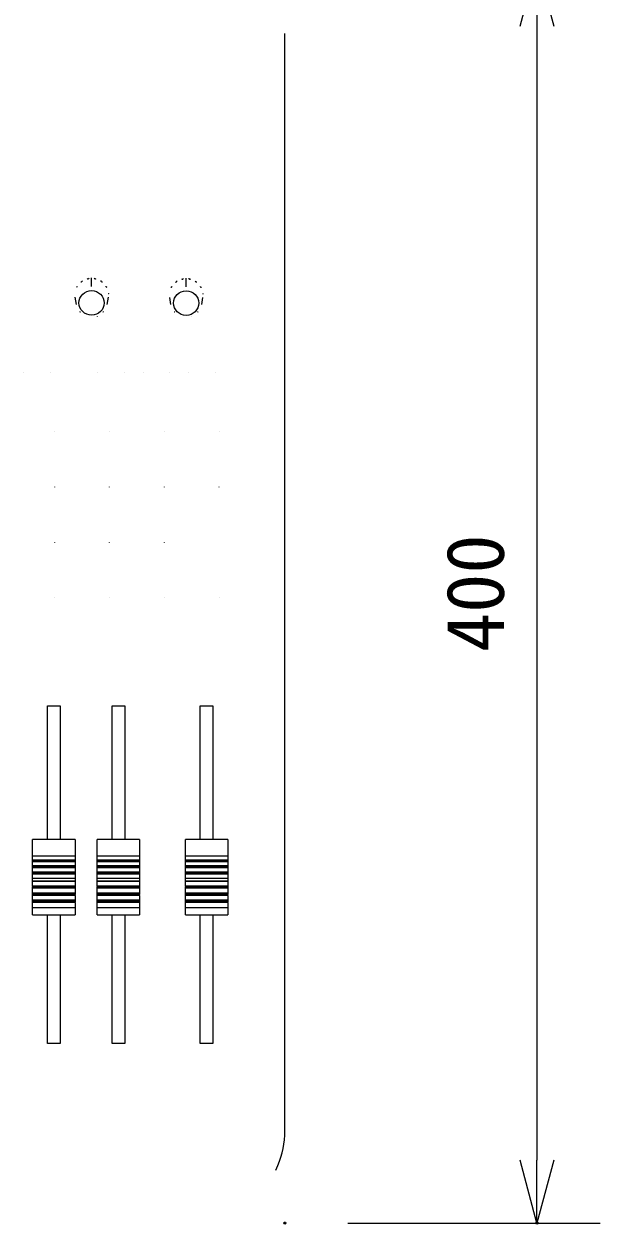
# Model space of a CAD drawing. Units: millimetres, scale not verified. Extents: x -63 to 62, y -56 to 57.
# Drawn here: x -9.25 to 9.03, y -6.39 to 31.68 of the extents above; entities that cross this region are included whole.
import ezdxf
from ezdxf.enums import TextEntityAlignment as Align

# ---------------------------------------------------------------- set-up
doc = ezdxf.new("R2010")
doc.units = ezdxf.units.MM
doc.header["$LTSCALE"] = 0.125
doc.header["$PDMODE"] = 32
doc.header["$PDSIZE"] = 0.0625
for name, color, linetype in [('0-0_0', 7, 'Continuous'), ('0-4_DEFPOINTS', 7, 'Continuous'), ('0-6_SUNPO', 7, 'Continuous')]:
    doc.layers.add(name, color=color, linetype=linetype)
doc.layers.add('0-5_GAIKEI', color=1, linetype='Continuous', lineweight=18)
doc.styles.add('ＭＳ ゴシック', font='')
doc.styles.get('ＭＳ ゴシック').set_extended_font_data('MS Gothic')

# ---------------------------------------------------------------- blocks, each defined once
blk = doc.blocks.new('_OPEN30')
at = {"layer": '0-0_0'}
blk.add_line((0, 0), (-1, 0), dxfattribs=at)
blk.add_lwpolyline([(-1, 0.26795), (0, 0), (-1, -0.26795)], dxfattribs=at)
blk = doc.blocks.new('D6')
at = {"layer": '0-4_DEFPOINTS'}
for p in [(-3.1319, -1.6638), (4.8681, -1.6638)]:
    blk.add_point(p, dxfattribs=at)
at = {"layer": '0-6_SUNPO'}
for p, q in [((4.8681, 36.3362), (4.8681, 0.3362)), ((-1.1319, -1.6638), (6.8681, -1.6638))]:
    blk.add_line(p, q, dxfattribs=at)
at = {"layer": '0-6_SUNPO', "xscale": 2, "yscale": 2}
for p, rotation in [((4.8681, 38.3362), 90), ((4.8681, -1.6638), 270)]:
    blk.add_blockref('_OPEN30', p, dxfattribs=dict(at, rotation=rotation))
at = {"layer": '0-6_SUNPO', "style": 'ＭＳ ゴシック'}
blk.add_text('400', height=1.833, rotation=90, dxfattribs=at).set_placement((4.3681, 16.4612), align=Align.BOTTOM_LEFT)

msp = doc.modelspace()

# ---------------------------------------------------------------- linework, layer by layer
at = {"layer": '0-5_GAIKEI', "color": 7}
for p, q in [((-0.9729, -3.4641), (-0.9729, 31.3762)), ((-0.9722, -3.4601), (-0.9722, 31.3801)), ((-1.2585, -4.7152), (-1.1953, -4.5648)), ((-1.1953, -4.5648), (-1.1949, -4.5639)), ((-1.2585, -4.7152), (-1.2587, -4.7157))]:
    msp.add_line(p, q, dxfattribs=at)
at = {"layer": '0-5_GAIKEI'}
for p, q in [((-7.1046, 23.342), (-7.1047, 23.6158)), ((-4.1046, 23.3364), (-4.1047, 23.6101)), ((-7.6369, 23.0052), (-7.5986, 22.7753)), ((-6.6092, 22.7753), (-6.5709, 23.0052)), ((-4.6369, 22.9996), (-4.5986, 22.7697)), ((-3.6092, 22.7697), (-3.5709, 22.9996)), ((-6.9281, 22.3981), (-6.9282, 22.3964)), ((-3.9281, 22.3925), (-3.9282, 22.3907)), ((-9.2489, 20.6287), (-9.2489, 20.6281)), ((-8.3989, 20.6281), (-8.3989, 20.6287)), ((-6.9089, 20.6287), (-6.9089, 20.6281)), ((-6.0589, 20.6281), (-6.0589, 20.6287)), ((-5.4689, 20.6287), (-5.4689, 20.6281)), ((-4.6189, 20.6281), (-4.6189, 20.6287)), ((-4.0289, 20.6287), (-4.0289, 20.6281)), ((-3.1789, 20.6281), (-3.1789, 20.6287)), ((-8.5039, 10.0273), (-8.1039, 10.0273)), ((-8.5039, 5.7917), (-8.5039, 10.0273)), ((-8.1039, 10.0273), (-8.1039, 5.7917)), ((-6.4539, 10.0273), (-6.0539, 10.0273)), ((-6.4539, 5.7917), (-6.4539, 10.0273)), ((-6.0539, 10.0273), (-6.0539, 5.7917)), ((-3.6539, 10.0273), (-3.2539, 10.0273)), ((-3.6539, 5.7917), (-3.6539, 10.0273)), ((-3.2539, 10.0273), (-3.2539, 5.7917)), ((-7.6289, 5.7917), (-8.9789, 5.7917)), ((-8.9789, 5.2615), (-8.9789, 5.7917)), ((-7.6289, 5.7917), (-7.6289, 5.2615)), ((-5.5789, 5.7917), (-6.9289, 5.7917)), ((-6.9289, 5.2615), (-6.9289, 5.7917)), ((-5.5789, 5.7917), (-5.5789, 5.2615)), ((-2.7789, 5.7917), (-4.1289, 5.7917)), ((-4.1289, 5.2615), (-4.1289, 5.7917)), ((-2.7789, 5.7917), (-2.7789, 5.2615)), ((-7.6289, 5.2615), (-8.9789, 5.2615)), ((-8.9789, 5.132), (-8.9789, 5.2615)), ((-7.6289, 5.132), (-8.9789, 5.132)), ((-8.9789, 5.0915), (-8.9789, 5.132)), ((-7.6289, 5.0915), (-8.9789, 5.0915)), ((-8.9789, 5.0783), (-8.9789, 5.0915)), ((-7.6289, 5.0783), (-8.9789, 5.0783)), ((-8.9789, 4.95), (-8.9789, 5.0783)), ((-7.6289, 4.95), (-8.9789, 4.95)), ((-8.9789, 4.9416), (-8.9789, 4.95)), ((-7.6289, 5.2615), (-7.6289, 5.132)), ((-7.6289, 5.132), (-7.6289, 5.0915)), ((-7.6289, 5.0915), (-7.6289, 5.0783)), ((-7.6289, 5.0783), (-7.6289, 4.95)), ((-7.6289, 4.95), (-7.6289, 4.9416)), ((-5.5789, 5.2615), (-6.9289, 5.2615)), ((-6.9289, 5.132), (-6.9289, 5.2615)), ((-5.5789, 5.132), (-6.9289, 5.132)), ((-6.9289, 5.0915), (-6.9289, 5.132)), ((-5.5789, 5.0915), (-6.9289, 5.0915)), ((-6.9289, 4.95), (-6.9289, 5.0783)), ((-5.5789, 4.95), (-6.9289, 4.95)), ((-6.9289, 4.9416), (-6.9289, 4.95)), ((-5.5789, 5.2615), (-5.5789, 5.132)), ((-5.5789, 5.132), (-5.5789, 5.0915)), ((-5.5789, 5.0915), (-5.5789, 5.0783)), ((-5.5789, 5.0783), (-5.5789, 4.95)), ((-5.5789, 4.95), (-5.5789, 4.9416)), ((-2.7789, 5.2615), (-4.1289, 5.2615)), ((-4.1289, 5.132), (-4.1289, 5.2615)), ((-2.7789, 5.132), (-4.1289, 5.132)), ((-4.1289, 5.0915), (-4.1289, 5.132)), ((-2.7789, 5.0915), (-4.1289, 5.0915)), ((-4.1289, 5.0783), (-4.1289, 5.0915)), ((-2.7789, 5.0783), (-4.1289, 5.0783)), ((-4.1289, 4.95), (-4.1289, 5.0783)), ((-2.7789, 4.95), (-4.1289, 4.95)), ((-4.1289, 4.9416), (-4.1289, 4.95)), ((-2.7789, 5.2615), (-2.7789, 5.132)), ((-2.7789, 5.132), (-2.7789, 5.0915)), ((-2.7789, 5.0915), (-2.7789, 5.0783)), ((-2.7789, 5.0783), (-2.7789, 4.95)), ((-2.7789, 4.95), (-2.7789, 4.9416)), ((-7.6289, 4.9416), (-8.9789, 4.9416)), ((-8.9789, 4.9005), (-8.9789, 4.9416)), ((-7.6289, 4.9005), (-8.9789, 4.9005)), ((-8.9789, 4.89), (-8.9789, 4.9005)), ((-7.6289, 4.89), (-8.9789, 4.89)), ((-8.9789, 4.7489), (-8.9789, 4.89)), ((-7.6289, 4.7489), (-8.9789, 4.7489)), ((-8.9789, 4.74), (-8.9789, 4.7489)), ((-7.6289, 4.74), (-8.9789, 4.74)), ((-8.9789, 4.7306), (-8.9789, 4.74)), ((-7.6289, 4.7306), (-8.9789, 4.7306)), ((-8.9789, 4.6916), (-8.9789, 4.7306)), ((-7.6289, 4.6916), (-8.9789, 4.6916)), ((-8.9789, 4.6839), (-8.9789, 4.6916)), ((-7.6289, 4.6839), (-8.9789, 4.6839)), ((-8.9789, 4.5481), (-8.9789, 4.6839)), ((-7.6289, 4.9416), (-7.6289, 4.9005)), ((-7.6289, 4.9005), (-7.6289, 4.89)), ((-7.6289, 4.89), (-7.6289, 4.7489)), ((-7.6289, 4.7489), (-7.6289, 4.74)), ((-7.6289, 4.74), (-7.6289, 4.7306)), ((-7.6289, 4.7306), (-7.6289, 4.6916)), ((-7.6289, 4.6916), (-7.6289, 4.6839)), ((-7.6289, 4.6839), (-7.6289, 4.5481)), ((-5.5789, 4.9416), (-6.9289, 4.9416)), ((-6.9289, 4.9005), (-6.9289, 4.9416)), ((-5.5789, 4.9005), (-6.9289, 4.9005)), ((-6.9289, 4.7489), (-6.9289, 4.89)), ((-5.5789, 4.7489), (-6.9289, 4.7489)), ((-6.9289, 4.74), (-6.9289, 4.7489)), ((-5.5789, 4.74), (-6.9289, 4.74)), ((-6.9289, 4.7306), (-6.9289, 4.74)), ((-5.5789, 4.7306), (-6.9289, 4.7306)), ((-6.9289, 4.6916), (-6.9289, 4.7306)), ((-5.5789, 4.6916), (-6.9289, 4.6916)), ((-6.9289, 4.5481), (-6.9289, 4.6839)), ((-5.5789, 4.9416), (-5.5789, 4.9005)), ((-5.5789, 4.9005), (-5.5789, 4.89)), ((-5.5789, 4.89), (-5.5789, 4.7489)), ((-5.5789, 4.7489), (-5.5789, 4.74)), ((-5.5789, 4.74), (-5.5789, 4.7306)), ((-5.5789, 4.7306), (-5.5789, 4.6916)), ((-5.5789, 4.6916), (-5.5789, 4.6839)), ((-5.5789, 4.6839), (-5.5789, 4.5481)), ((-2.7789, 4.9416), (-4.1289, 4.9416)), ((-4.1289, 4.9005), (-4.1289, 4.9416)), ((-2.7789, 4.9005), (-4.1289, 4.9005)), ((-4.1289, 4.89), (-4.1289, 4.9005)), ((-2.7789, 4.89), (-4.1289, 4.89)), ((-4.1289, 4.7489), (-4.1289, 4.89)), ((-2.7789, 4.7489), (-4.1289, 4.7489)), ((-4.1289, 4.74), (-4.1289, 4.7489)), ((-2.7789, 4.74), (-4.1289, 4.74)), ((-4.1289, 4.7306), (-4.1289, 4.74)), ((-2.7789, 4.7306), (-4.1289, 4.7306)), ((-4.1289, 4.6916), (-4.1289, 4.7306)), ((-2.7789, 4.6916), (-4.1289, 4.6916)), ((-4.1289, 4.6839), (-4.1289, 4.6916)), ((-2.7789, 4.6839), (-4.1289, 4.6839)), ((-4.1289, 4.5481), (-4.1289, 4.6839)), ((-2.7789, 4.9416), (-2.7789, 4.9005)), ((-2.7789, 4.9005), (-2.7789, 4.89)), ((-2.7789, 4.89), (-2.7789, 4.7489)), ((-2.7789, 4.7489), (-2.7789, 4.74)), ((-2.7789, 4.74), (-2.7789, 4.7306)), ((-2.7789, 4.7306), (-2.7789, 4.6916)), ((-2.7789, 4.6916), (-2.7789, 4.6839)), ((-2.7789, 4.6839), (-2.7789, 4.5481)), ((-7.6289, 4.5481), (-8.9789, 4.5481)), ((-8.9789, 4.4619), (-8.9789, 4.5481)), ((-7.6289, 4.4619), (-8.9789, 4.4619)), ((-8.9789, 4.4506), (-8.9789, 4.4619)), ((-7.6289, 4.4506), (-8.9789, 4.4506)), ((-8.9789, 4.3094), (-8.9789, 4.4506)), ((-7.6289, 4.3094), (-8.9789, 4.3094)), ((-8.9789, 4.3094), (-8.9789, 4.2831)), ((-7.6289, 4.2831), (-8.9789, 4.2831)), ((-8.9789, 4.2729), (-8.9789, 4.2831)), ((-7.6289, 4.2729), (-8.9789, 4.2729)), ((-8.9789, 4.241), (-8.9789, 4.2729)), ((-7.6289, 4.241), (-8.9789, 4.241)), ((-8.9789, 4.2396), (-8.9789, 4.241)), ((-7.6289, 4.2396), (-8.9789, 4.2396)), ((-8.9789, 4.0819), (-8.9789, 4.2396)), ((-7.6289, 4.5481), (-7.6289, 4.4619)), ((-7.6289, 4.4619), (-7.6289, 4.4506)), ((-7.6289, 4.4506), (-7.6289, 4.3094)), ((-7.6289, 4.3094), (-7.6289, 4.2831)), ((-7.6289, 4.2831), (-7.6289, 4.2729)), ((-7.6289, 4.2729), (-7.6289, 4.241)), ((-7.6289, 4.241), (-7.6289, 4.2396)), ((-7.6289, 4.2396), (-7.6289, 4.0819)), ((-5.5789, 4.5481), (-6.9289, 4.5481)), ((-6.9289, 4.4619), (-6.9289, 4.5481)), ((-5.5789, 4.4619), (-6.9289, 4.4619)), ((-6.9289, 4.4506), (-6.9289, 4.4619)), ((-5.5789, 4.4506), (-6.9289, 4.4506)), ((-6.9289, 4.3094), (-6.9289, 4.4506)), ((-5.5789, 4.3094), (-6.9289, 4.3094)), ((-6.9289, 4.3094), (-6.9289, 4.2831)), ((-5.5789, 4.2831), (-6.9289, 4.2831)), ((-6.9289, 4.2729), (-6.9289, 4.2831)), ((-5.5789, 4.2729), (-6.9289, 4.2729)), ((-6.9289, 4.241), (-6.9289, 4.2729)), ((-5.5789, 4.241), (-6.9289, 4.241)), ((-6.9289, 4.2396), (-6.9289, 4.241)), ((-5.5789, 4.2396), (-6.9289, 4.2396)), ((-6.9289, 4.0819), (-6.9289, 4.2396)), ((-5.5789, 4.5481), (-5.5789, 4.4619)), ((-5.5789, 4.4619), (-5.5789, 4.4506)), ((-5.5789, 4.4506), (-5.5789, 4.3094)), ((-5.5789, 4.3094), (-5.5789, 4.2831)), ((-5.5789, 4.2831), (-5.5789, 4.2729)), ((-5.5789, 4.2729), (-5.5789, 4.241)), ((-5.5789, 4.241), (-5.5789, 4.2396)), ((-5.5789, 4.2396), (-5.5789, 4.0819)), ((-2.7789, 4.5481), (-4.1289, 4.5481)), ((-4.1289, 4.4619), (-4.1289, 4.5481)), ((-2.7789, 4.4619), (-4.1289, 4.4619)), ((-4.1289, 4.4506), (-4.1289, 4.4619)), ((-2.7789, 4.4506), (-4.1289, 4.4506)), ((-4.1289, 4.3094), (-4.1289, 4.4506)), ((-2.7789, 4.3094), (-4.1289, 4.3094)), ((-4.1289, 4.3094), (-4.1289, 4.2831)), ((-2.7789, 4.2831), (-4.1289, 4.2831)), ((-4.1289, 4.2729), (-4.1289, 4.2831)), ((-2.7789, 4.2729), (-4.1289, 4.2729)), ((-4.1289, 4.241), (-4.1289, 4.2729)), ((-2.7789, 4.241), (-4.1289, 4.241)), ((-4.1289, 4.2396), (-4.1289, 4.241)), ((-2.7789, 4.2396), (-4.1289, 4.2396)), ((-4.1289, 4.0819), (-4.1289, 4.2396)), ((-2.7789, 4.5481), (-2.7789, 4.4619)), ((-2.7789, 4.4619), (-2.7789, 4.4506)), ((-2.7789, 4.4506), (-2.7789, 4.3094)), ((-2.7789, 4.3094), (-2.7789, 4.2831)), ((-2.7789, 4.2831), (-2.7789, 4.2729)), ((-2.7789, 4.2729), (-2.7789, 4.241)), ((-2.7789, 4.241), (-2.7789, 4.2396)), ((-2.7789, 4.2396), (-2.7789, 4.0819)), ((-7.6289, 4.0819), (-8.9789, 4.0819)), ((-8.9789, 4.0801), (-8.9789, 4.0819)), ((-7.6289, 4.0801), (-8.9789, 4.0801)), ((-8.9789, 4.0477), (-8.9789, 4.0801)), ((-7.6289, 4.0477), (-8.9789, 4.0477)), ((-8.9789, 4.0376), (-8.9789, 4.0477)), ((-7.6289, 4.0376), (-8.9789, 4.0376)), ((-8.9789, 4.0122), (-8.9789, 4.0376)), ((-7.6289, 4.0122), (-8.9789, 4.0122)), ((-8.9789, 3.8567), (-8.9789, 4.0122)), ((-7.6289, 3.8567), (-8.9789, 3.8567)), ((-8.9789, 3.8517), (-8.9789, 3.8567)), ((-7.6289, 3.8517), (-8.9789, 3.8517)), ((-8.9789, 3.8154), (-8.9789, 3.8517)), ((-7.6289, 3.8154), (-8.9789, 3.8154)), ((-8.9789, 3.8055), (-8.9789, 3.8154)), ((-7.6289, 4.0819), (-7.6289, 4.0801)), ((-7.6289, 4.0801), (-7.6289, 4.0477)), ((-7.6289, 4.0477), (-7.6289, 4.0376)), ((-7.6289, 4.0122), (-7.6289, 4.0376)), ((-7.6289, 4.0122), (-7.6289, 3.8567)), ((-7.6289, 3.8567), (-7.6289, 3.8517)), ((-7.6289, 3.8517), (-7.6289, 3.8154)), ((-7.6289, 3.8154), (-7.6289, 3.8055)), ((-5.5789, 4.0819), (-6.9289, 4.0819)), ((-6.9289, 4.0477), (-6.9289, 4.0801)), ((-5.5789, 4.0477), (-6.9289, 4.0477)), ((-6.9289, 4.0376), (-6.9289, 4.0477)), ((-5.5789, 4.0376), (-6.9289, 4.0376)), ((-6.9289, 4.0122), (-6.9289, 4.0376)), ((-5.5789, 4.0122), (-6.9289, 4.0122)), ((-6.9289, 3.8567), (-6.9289, 4.0122)), ((-5.5789, 3.8567), (-6.9289, 3.8567)), ((-6.9289, 3.8154), (-6.9289, 3.8517)), ((-5.5789, 3.8154), (-6.9289, 3.8154)), ((-6.9289, 3.8055), (-6.9289, 3.8154)), ((-5.5789, 4.0819), (-5.5789, 4.0801)), ((-5.5789, 4.0801), (-5.5789, 4.0477)), ((-5.5789, 4.0477), (-5.5789, 4.0376)), ((-5.5789, 4.0122), (-5.5789, 4.0376)), ((-5.5789, 4.0122), (-5.5789, 3.8567)), ((-5.5789, 3.8567), (-5.5789, 3.8517)), ((-5.5789, 3.8517), (-5.5789, 3.8154)), ((-5.5789, 3.8154), (-5.5789, 3.8055)), ((-2.7789, 4.0819), (-4.1289, 4.0819)), ((-4.1289, 4.0801), (-4.1289, 4.0819)), ((-2.7789, 4.0801), (-4.1289, 4.0801)), ((-4.1289, 4.0477), (-4.1289, 4.0801)), ((-2.7789, 4.0477), (-4.1289, 4.0477)), ((-4.1289, 4.0376), (-4.1289, 4.0477)), ((-2.7789, 4.0376), (-4.1289, 4.0376)), ((-4.1289, 4.0122), (-4.1289, 4.0376)), ((-2.7789, 4.0122), (-4.1289, 4.0122)), ((-4.1289, 3.8567), (-4.1289, 4.0122)), ((-2.7789, 3.8567), (-4.1289, 3.8567)), ((-4.1289, 3.8517), (-4.1289, 3.8567)), ((-2.7789, 3.8517), (-4.1289, 3.8517)), ((-4.1289, 3.8154), (-4.1289, 3.8517)), ((-2.7789, 3.8154), (-4.1289, 3.8154)), ((-4.1289, 3.8055), (-4.1289, 3.8154)), ((-2.7789, 4.0819), (-2.7789, 4.0801)), ((-2.7789, 4.0801), (-2.7789, 4.0477)), ((-2.7789, 4.0477), (-2.7789, 4.0376)), ((-2.7789, 4.0122), (-2.7789, 4.0376)), ((-2.7789, 4.0122), (-2.7789, 3.8567)), ((-2.7789, 3.8567), (-2.7789, 3.8517)), ((-2.7789, 3.8517), (-2.7789, 3.8154)), ((-2.7789, 3.8154), (-2.7789, 3.8055)), ((-7.6289, 3.8055), (-8.9789, 3.8055)), ((-8.9789, 3.7887), (-8.9789, 3.8055)), ((-7.6289, 3.7887), (-8.9789, 3.7887)), ((-8.9789, 3.6155), (-8.9789, 3.7887)), ((-7.6289, 3.6155), (-8.9789, 3.6155)), ((-8.9789, 3.3958), (-8.9789, 3.6155)), ((-7.6289, 3.7887), (-7.6289, 3.8055)), ((-7.6289, 3.7887), (-7.6289, 3.6155)), ((-7.6289, 3.6155), (-7.6289, 3.3958)), ((-5.5789, 3.8055), (-6.9289, 3.8055)), ((-6.9289, 3.7887), (-6.9289, 3.8055)), ((-5.5789, 3.7887), (-6.9289, 3.7887)), ((-6.9289, 3.6155), (-6.9289, 3.7887)), ((-5.5789, 3.6155), (-6.9289, 3.6155)), ((-6.9289, 3.3958), (-6.9289, 3.6155)), ((-5.5789, 3.8055), (-5.5789, 3.7887)), ((-5.5789, 3.7887), (-5.5789, 3.6155)), ((-5.5789, 3.6155), (-5.5789, 3.3958)), ((-2.7789, 3.8055), (-4.1289, 3.8055)), ((-4.1289, 3.7887), (-4.1289, 3.8055)), ((-2.7789, 3.7887), (-4.1289, 3.7887)), ((-4.1289, 3.6155), (-4.1289, 3.7887)), ((-2.7789, 3.6155), (-4.1289, 3.6155)), ((-4.1289, 3.3958), (-4.1289, 3.6155)), ((-2.7789, 3.7887), (-2.7789, 3.8055)), ((-2.7789, 3.7887), (-2.7789, 3.6155)), ((-2.7789, 3.6155), (-2.7789, 3.3958)), ((-8.9789, 3.3958), (-7.6289, 3.3958)), ((-8.5039, -0.6908), (-8.5039, 3.3958)), ((-8.1039, 3.3958), (-8.1039, -0.6908)), ((-6.9289, 3.3958), (-5.5789, 3.3958)), ((-6.4539, -0.6908), (-6.4539, 3.3958)), ((-6.0539, 3.3958), (-6.0539, -0.6908)), ((-4.1289, 3.3958), (-2.7789, 3.3958)), ((-3.6539, -0.6908), (-3.6539, 3.3958)), ((-3.2539, 3.3958), (-3.2539, -0.6908)), ((-8.1039, -0.6908), (-8.5039, -0.6908)), ((-6.0539, -0.6908), (-6.4539, -0.6908)), ((-3.2539, -0.6908), (-3.6539, -0.6908))]:
    msp.add_line(p, q, dxfattribs=at)
for points in [[(-5.5789, 5.0783), (-6.9289, 5.0783), (-6.9289, 5.0915)], [(-5.5789, 4.89), (-6.9289, 4.89), (-6.9289, 4.9005)], [(-5.5789, 4.6839), (-6.9289, 4.6839), (-6.9289, 4.6916)], [(-5.5789, 4.0801), (-6.9289, 4.0801), (-6.9289, 4.0819)], [(-5.5789, 3.8517), (-6.9289, 3.8517), (-6.9289, 3.8567)]]:
    msp.add_lwpolyline(points, dxfattribs=at)
for centre, major_axis, ratio, start_param, end_param in [((-7.2201, 23.6184), (-0.035, 0.0002), 0.974978, 1.7872084, 2.8859966), ((-6.9893, 23.6188), (0.035, 0.0002), 0.97498, 3.4001296, 4.4989177), ((-4.2201, 23.6128), (-0.035, 0.0002), 0.974978, 1.7872084, 2.8859966), ((-3.9893, 23.6131), (0.035, 0.0002), 0.97498, 3.4001296, 4.4989177), ((-7.585, 23.3593), (-0.035, 0.0004), 0.974028, 1.5319038, 2.630692), ((-7.585, 23.3593), (-0.035, 0.0004), 0.974028, 2.630692, 2.838463), ((-7.1039, 22.8242), (0.4, 0), 0.97437, 6.2831853, 12.5663706), ((-7.4308, 23.5267), (-0.035, 0.0004), 0.974567, 1.1144291, 2.2132172), ((-7.4308, 23.5267), (-0.035, 0.0004), 0.974567, 2.2132172, 3.1658651), ((-7.2201, 23.6184), (-0.035, 0.0002), 0.974978, 0.6884203, 1.7872084), ((-6.9893, 23.6188), (0.035, 0.0002), 0.97498, 4.4989177, 5.5977059), ((-6.7783, 23.5276), (0.035, 0.0004), 0.97457, 3.0461622, 4.0728601), ((-6.7783, 23.5276), (0.035, 0.0004), 0.97457, 4.0728601, 5.1716482), ((-6.6236, 23.3607), (0.035, 0.0004), 0.974031, 3.4356025, 3.6553247), ((-6.6236, 23.3607), (0.035, 0.0004), 0.974031, 3.6553247, 4.7541129), ((-4.585, 23.3537), (-0.035, 0.0004), 0.974028, 1.5319038, 2.630692), ((-4.585, 23.3537), (-0.035, 0.0004), 0.974028, 2.630692, 2.838463), ((-4.1039, 22.8186), (0.4, 0), 0.97437, 6.2831853, 12.5663706), ((-4.4308, 23.521), (-0.035, 0.0004), 0.974567, 1.1144291, 2.2132172), ((-4.4308, 23.521), (-0.035, 0.0004), 0.974567, 2.2132172, 3.1658651), ((-4.2201, 23.6128), (-0.035, 0.0002), 0.974978, 0.6884203, 1.7872084), ((-3.9893, 23.6131), (0.035, 0.0002), 0.97498, 4.4989177, 5.5977059), ((-3.7783, 23.522), (0.035, 0.0004), 0.97457, 3.0461622, 4.0728601), ((-3.7783, 23.522), (0.035, 0.0004), 0.97457, 4.0728601, 5.1716482), ((-3.6236, 23.3551), (0.035, 0.0004), 0.974031, 3.4356025, 3.6553247), ((-3.6236, 23.3551), (0.035, 0.0004), 0.974031, 3.6553247, 4.7541129), ((-6.552, 23.1469), (0.035, 0.0001), 0.973717, 3.8142292, 4.3438238), ((-3.552, 23.1413), (0.035, 0.0001), 0.973717, 3.8142292, 4.3438238), ((-7.1039, 23.1504), (-0.725, 0), 0.97437, 1.0210176, 1.0562623), ((-7.1039, 23.1504), (-0.725, 0), 0.97437, 2.0856247, 2.124011), ((-4.1039, 23.1447), (-0.725, 0), 0.97437, 1.0210176, 1.0562623), ((-4.1039, 23.1447), (-0.725, 0), 0.97437, 2.0856247, 2.124011), ((-8.3539, 18.7269), (0.08, 0.0001), 0.97437, 6.2817566, 6.3578145), ((-6.6139, 18.7269), (0.08, 0.0001), 0.97437, 6.2817566, 6.3578145), ((-4.8739, 18.7269), (0.08, 0.0001), 0.97437, 6.2817566, 6.3578145), ((-3.1339, 18.7269), (0.08, 0.0001), 0.97437, 6.2817566, 6.3578145), ((-8.3539, 16.9731), (0.08, 0.0001), 0.97437, 6.2817566, 6.3578145), ((-6.6139, 16.9731), (0.08, 0.0001), 0.97437, 6.2817566, 6.3578145), ((-4.8739, 16.9731), (0.08, 0.0001), 0.97437, 6.2817566, 6.3578145), ((-3.1339, 16.9731), (0.08, 0.0001), 0.97437, 6.2817566, 6.3578145), ((-8.3539, 15.2192), (0.08, 0.0001), 0.97437, 6.2817566, 6.3578145), ((-6.6139, 15.2192), (0.08, 0.0001), 0.97437, 6.2817566, 6.3578145), ((-4.8739, 15.2192), (0.08, 0.0001), 0.97437, 6.2817566, 6.3578145), ((-8.3539, 13.4653), (0.08, 0.0001), 0.97437, 6.2817566, 6.3578145), ((-6.6139, 13.4653), (0.08, 0.0001), 0.97437, 6.2817566, 6.3578145), ((-4.8739, 13.4653), (0.08, 0.0001), 0.97437, 6.2817566, 6.3578145), ((-3.1339, 13.4653), (0.08, 0.0001), 0.97437, 6.2817566, 6.3578145)]:
    msp.add_ellipse(centre, major_axis=major_axis, ratio=ratio, start_param=start_param, end_param=end_param, dxfattribs=at)
at = {"layer": '0-5_GAIKEI', "color": 7}
msp.add_ellipse((-3.9539, -3.4641), major_axis=(2.981, 0), ratio=0.97437, start_param=5.894856, end_param=6.2831853, dxfattribs=at)

# ---------------------------------------------------------------- block references
at = {"layer": '0-6_SUNPO'}
msp.add_blockref('D6', (2.1597, -4.7267), dxfattribs=at)

doc.saveas('drawing.dxf')
